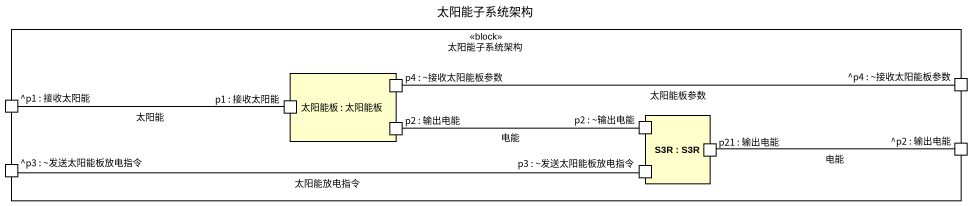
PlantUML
@startuml
title 太阳能子系统架构
rectangle 太阳能子系统架构 <<block>> {
  rectangle "太阳能板 : 太阳能板" as 太阳能板 {
    port "p4 : ~接收太阳能板参数" as p4_接收太阳能板参数
    port "p1 : 接收太阳能" as p1_接收太阳能_2
    port "p2 : 输出电能" as p2_输出电能_2
  }
  port "^p4 : ~接收太阳能板参数" as p4_接收太阳能板参数_2
  port "^p1 : 接收太阳能" as p1_接收太阳能
  rectangle "S3R : S3R" as S3R {
    port "p2 : ~输出电能" as p2_输出电能
    port "p21 : 输出电能" as p21_输出电能
    port "p3 : ~发送太阳能板放电指令" as p3_发送太阳能板放电指令_2
  }
  port "^p2 : 输出电能" as p2_输出电能_3
  port "^p3 : ~发送太阳能板放电指令" as p3_发送太阳能板放电指令
}
p4_接收太阳能板参数_2 -left- p4_接收太阳能板参数 : 太阳能板参数
p1_接收太阳能 -right- p1_接收太阳能_2 : 太阳能
p2_输出电能_2 -right- p2_输出电能 : 电能
p2_输出电能_3 -left- p21_输出电能 : 电能
p3_发送太阳能板放电指令 -right- p3_发送太阳能板放电指令_2 : 太阳能放电指令
@enduml
